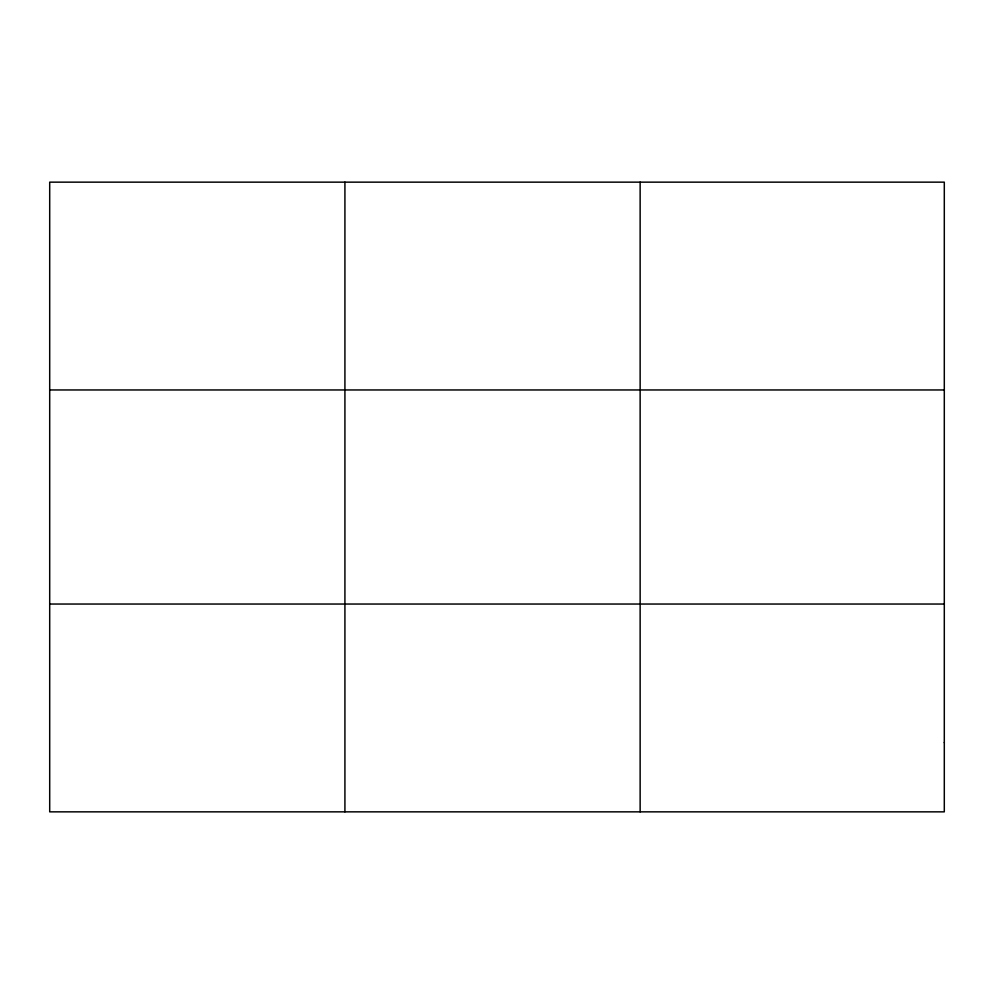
<?xml version="1.0" encoding="UTF-8"?>
<svg xmlns="http://www.w3.org/2000/svg" width="994" height="994" viewBox="0 0 994 994"><rect width="100%" height="100%" fill="white"/><g stroke="black" fill="none" stroke-linecap="round" stroke-linejoin="round"><path stroke-width="1.49" d="M344.918 811.849L344.918 182.15M640.136 811.849L640.136 182.15M49.7 389.959L944.3 389.959M49.7 604.041L944.3 604.041M944.3 742.58L944.3 811.849L49.7 811.849L49.7 182.15L944.3 182.15L944.3 742.58"/></g></svg>
